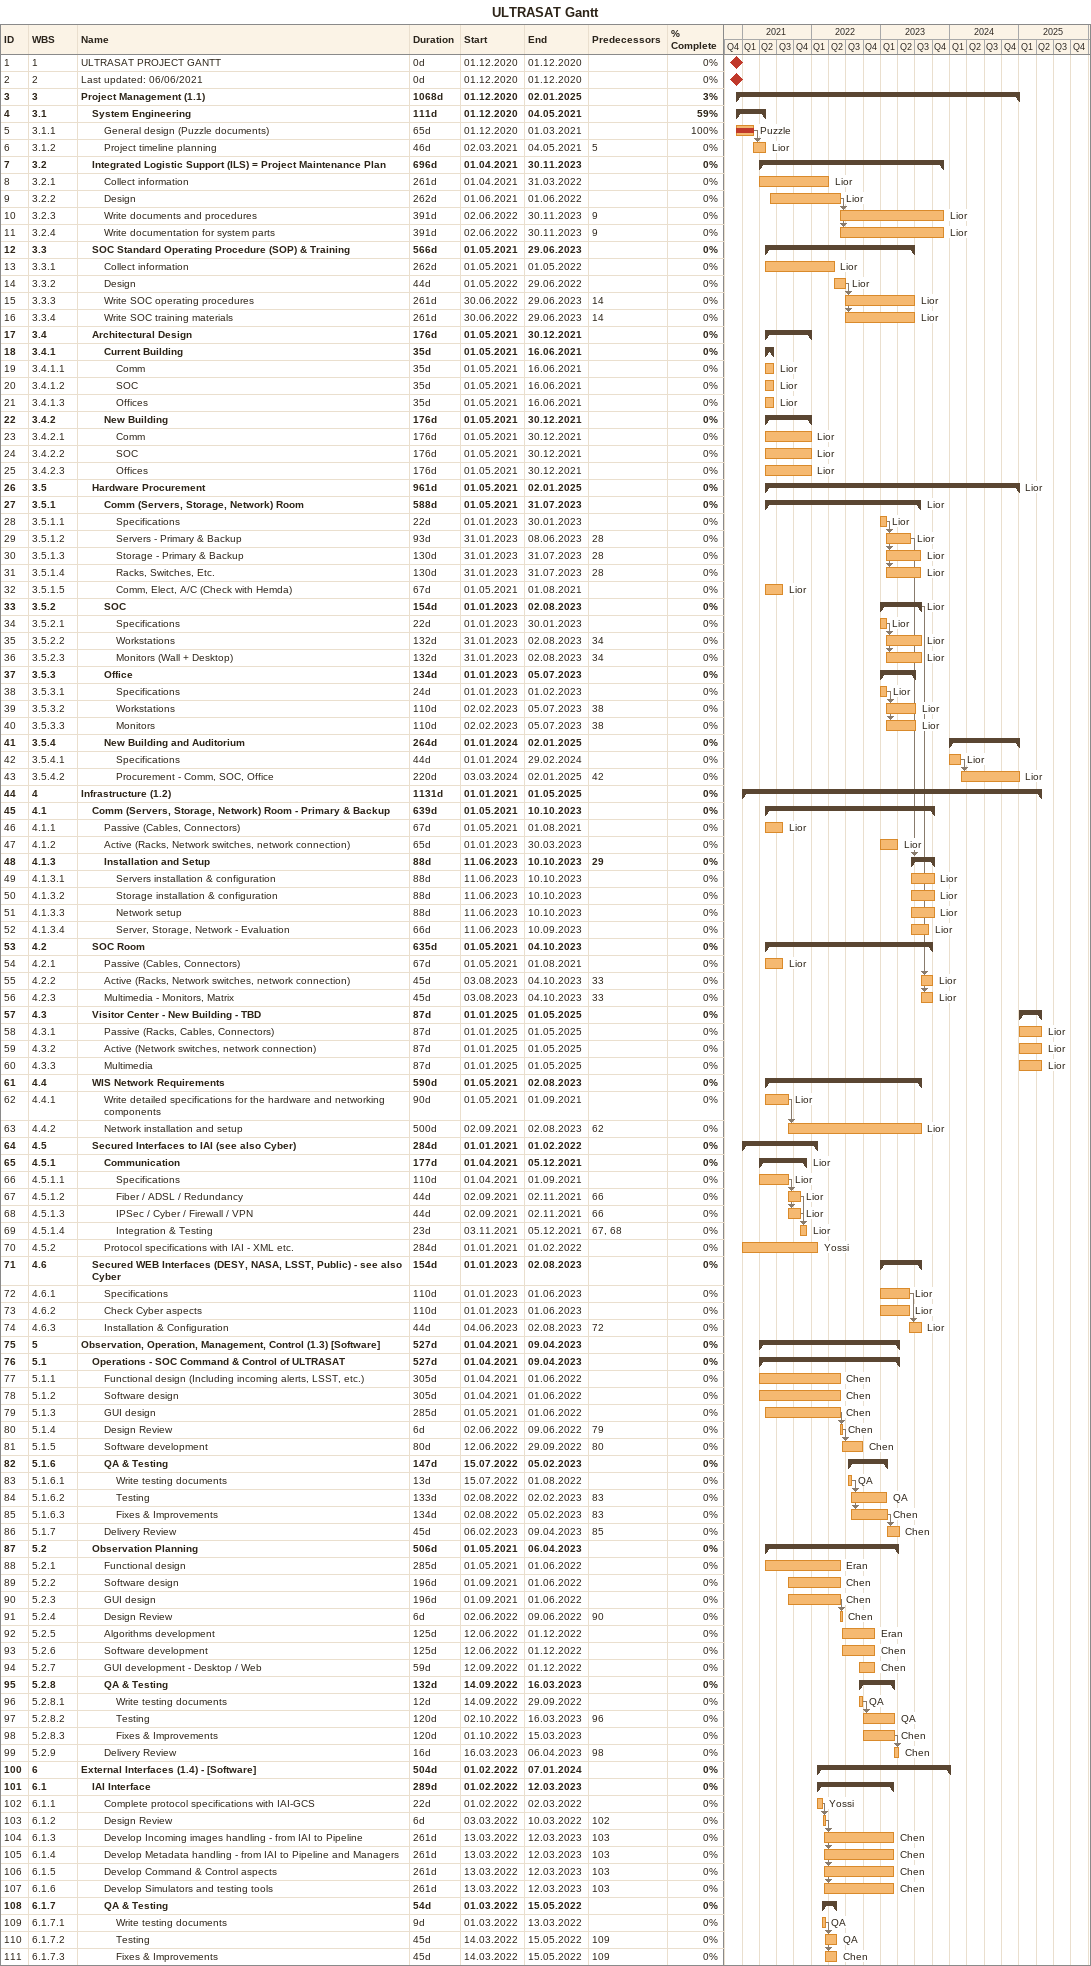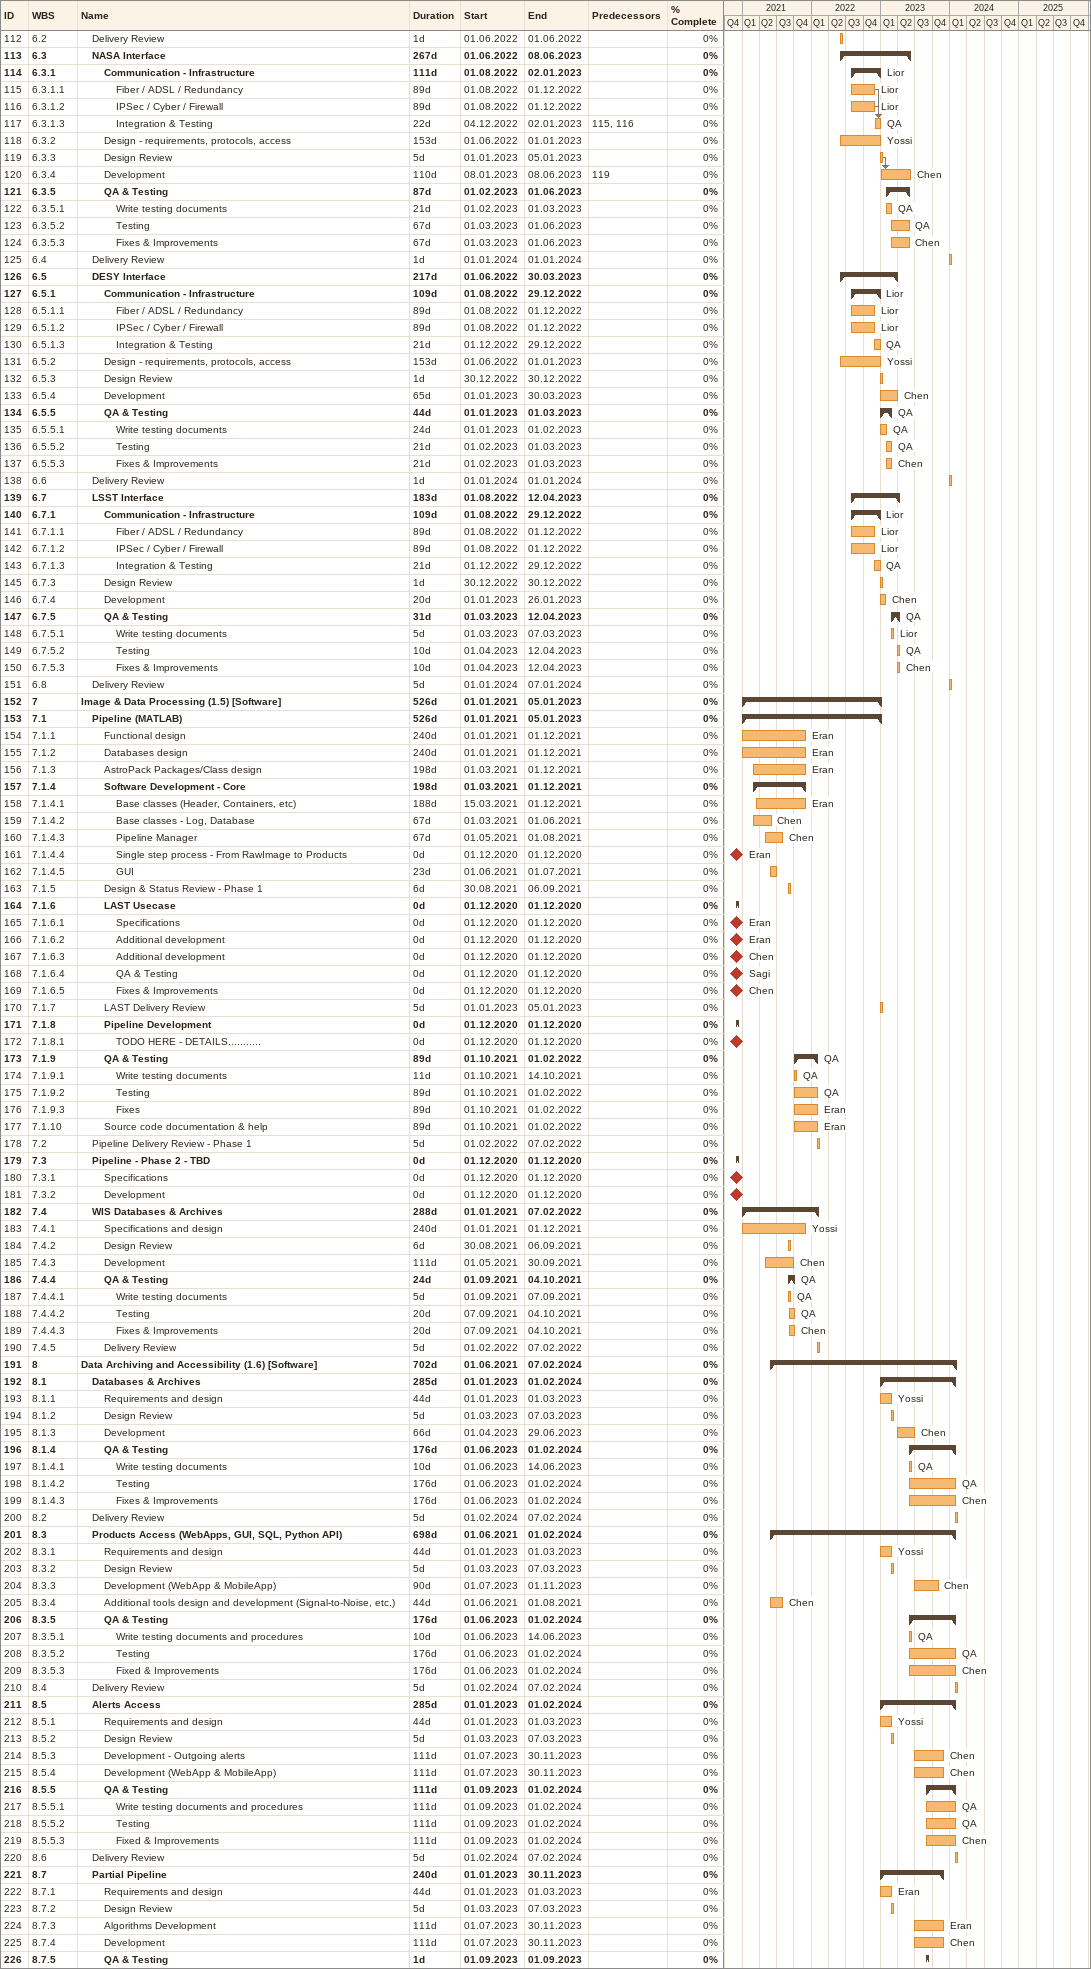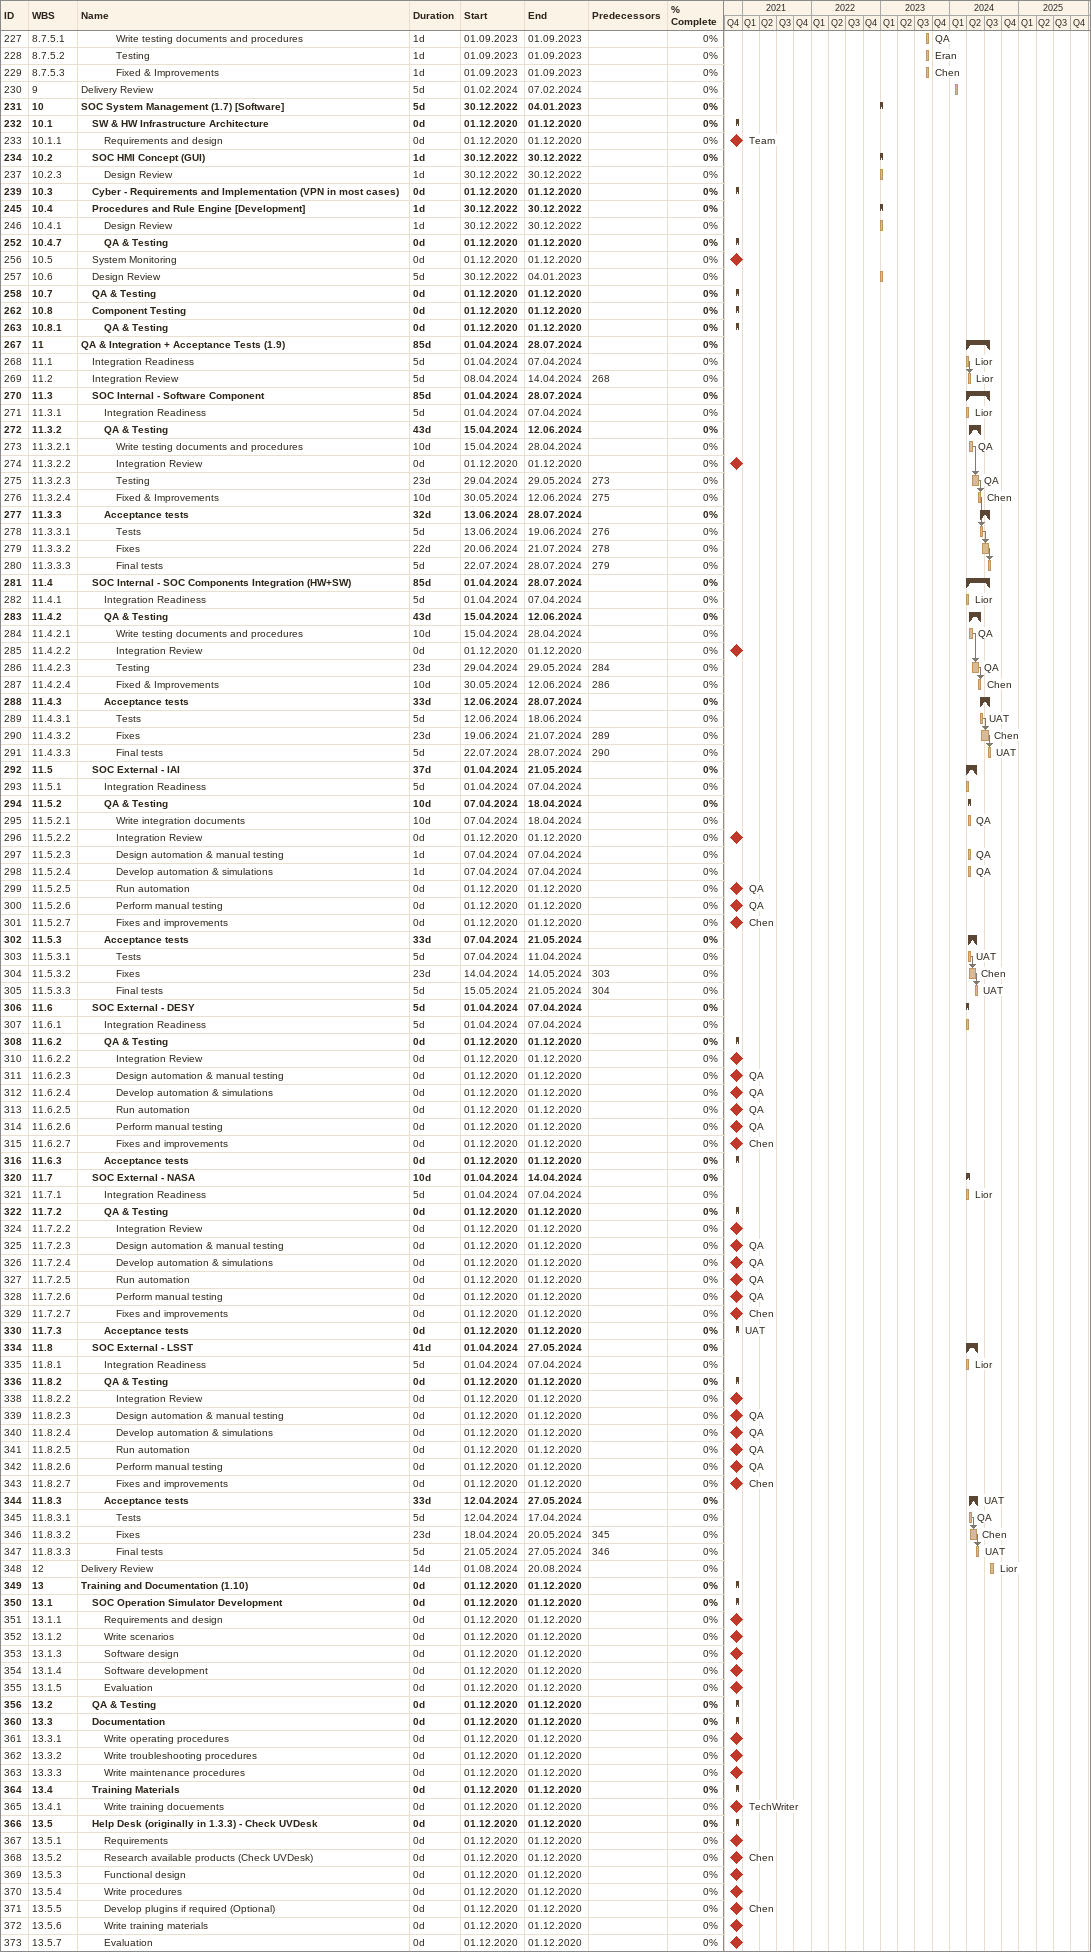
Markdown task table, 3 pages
ULTRASAT Gantt

| ID | WBS | Task | Duration | Start | Finish | Predecessors | Resources | % complete |
|---|---|---|---|---|---|---|---|---|
| 1 | 1 | ULTRASAT PROJECT GANTT | 0d | 2020-12-01 | 2020-12-01 |  |  | 0 |
| 2 | 2 | Last updated: 06/06/2021 | 0d | 2020-12-01 | 2020-12-01 |  |  | 0 |
| 3 | 3 | **Project Management (1.1)** | 1068d | 2020-12-01 | 2025-01-02 |  |  | 3 |
| 4 | 3.1 | **System Engineering** | 111d | 2020-12-01 | 2021-05-04 |  |  | 59 |
| 5 | 3.1.1 | General design (Puzzle documents) | 65d | 2020-12-01 | 2021-03-01 |  | Puzzle | 100 |
| 6 | 3.1.2 | Project timeline planning | 46d | 2021-03-02 | 2021-05-04 | 5 | Lior | 0 |
| 7 | 3.2 | **Integrated Logistic Support (ILS) = Project Maintenance Plan** | 696d | 2021-04-01 | 2023-11-30 |  |  | 0 |
| 8 | 3.2.1 | Collect information | 261d | 2021-04-01 | 2022-03-31 |  | Lior | 0 |
| 9 | 3.2.2 | Design | 262d | 2021-06-01 | 2022-06-01 |  | Lior | 0 |
| 10 | 3.2.3 | Write documents and procedures | 391d | 2022-06-02 | 2023-11-30 | 9 | Lior | 0 |
| 11 | 3.2.4 | Write documentation for system parts | 391d | 2022-06-02 | 2023-11-30 | 9 | Lior | 0 |
| 12 | 3.3 | **SOC Standard Operating Procedure (SOP) & Training** | 566d | 2021-05-01 | 2023-06-29 |  |  | 0 |
| 13 | 3.3.1 | Collect information | 262d | 2021-05-01 | 2022-05-01 |  | Lior | 0 |
| 14 | 3.3.2 | Design | 44d | 2022-05-01 | 2022-06-29 |  | Lior | 0 |
| 15 | 3.3.3 | Write SOC operating procedures | 261d | 2022-06-30 | 2023-06-29 | 14 | Lior | 0 |
| 16 | 3.3.4 | Write SOC training materials | 261d | 2022-06-30 | 2023-06-29 | 14 | Lior | 0 |
| 17 | 3.4 | **Architectural Design** | 176d | 2021-05-01 | 2021-12-30 |  |  | 0 |
| 18 | 3.4.1 | **Current Building** | 35d | 2021-05-01 | 2021-06-16 |  |  | 0 |
| 19 | 3.4.1.1 | Comm | 35d | 2021-05-01 | 2021-06-16 |  | Lior | 0 |
| 20 | 3.4.1.2 | SOC | 35d | 2021-05-01 | 2021-06-16 |  | Lior | 0 |
| 21 | 3.4.1.3 | Offices | 35d | 2021-05-01 | 2021-06-16 |  | Lior | 0 |
| 22 | 3.4.2 | **New Building** | 176d | 2021-05-01 | 2021-12-30 |  |  | 0 |
| 23 | 3.4.2.1 | Comm | 176d | 2021-05-01 | 2021-12-30 |  | Lior | 0 |
| 24 | 3.4.2.2 | SOC | 176d | 2021-05-01 | 2021-12-30 |  | Lior | 0 |
| 25 | 3.4.2.3 | Offices | 176d | 2021-05-01 | 2021-12-30 |  | Lior | 0 |
| 26 | 3.5 | **Hardware Procurement** | 961d | 2021-05-01 | 2025-01-02 |  | Lior | 0 |
| 27 | 3.5.1 | **Comm (Servers, Storage, Network) Room** | 588d | 2021-05-01 | 2023-07-31 |  | Lior | 0 |
| 28 | 3.5.1.1 | Specifications | 22d | 2023-01-01 | 2023-01-30 |  | Lior | 0 |
| 29 | 3.5.1.2 | Servers - Primary & Backup | 93d | 2023-01-31 | 2023-06-08 | 28 | Lior | 0 |
| 30 | 3.5.1.3 | Storage - Primary & Backup | 130d | 2023-01-31 | 2023-07-31 | 28 | Lior | 0 |
| 31 | 3.5.1.4 | Racks, Switches, Etc. | 130d | 2023-01-31 | 2023-07-31 | 28 | Lior | 0 |
| 32 | 3.5.1.5 | Comm, Elect, A/C (Check with Hemda) | 67d | 2021-05-01 | 2021-08-01 |  | Lior | 0 |
| 33 | 3.5.2 | **SOC** | 154d | 2023-01-01 | 2023-08-02 |  | Lior | 0 |
| 34 | 3.5.2.1 | Specifications | 22d | 2023-01-01 | 2023-01-30 |  | Lior | 0 |
| 35 | 3.5.2.2 | Workstations | 132d | 2023-01-31 | 2023-08-02 | 34 | Lior | 0 |
| 36 | 3.5.2.3 | Monitors (Wall + Desktop) | 132d | 2023-01-31 | 2023-08-02 | 34 | Lior | 0 |
| 37 | 3.5.3 | **Office** | 134d | 2023-01-01 | 2023-07-05 |  |  | 0 |
| 38 | 3.5.3.1 | Specifications | 24d | 2023-01-01 | 2023-02-01 |  | Lior | 0 |
| 39 | 3.5.3.2 | Workstations | 110d | 2023-02-02 | 2023-07-05 | 38 | Lior | 0 |
| 40 | 3.5.3.3 | Monitors | 110d | 2023-02-02 | 2023-07-05 | 38 | Lior | 0 |
| 41 | 3.5.4 | **New Building and Auditorium** | 264d | 2024-01-01 | 2025-01-02 |  |  | 0 |
| 42 | 3.5.4.1 | Specifications | 44d | 2024-01-01 | 2024-02-29 |  | Lior | 0 |
| 43 | 3.5.4.2 | Procurement - Comm, SOC, Office | 220d | 2024-03-03 | 2025-01-02 | 42 | Lior | 0 |
| 44 | 4 | **Infrastructure (1.2)** | 1131d | 2021-01-01 | 2025-05-01 |  |  | 0 |
| 45 | 4.1 | **Comm (Servers, Storage, Network) Room - Primary & Backup** | 639d | 2021-05-01 | 2023-10-10 |  |  | 0 |
| 46 | 4.1.1 | Passive (Cables, Connectors) | 67d | 2021-05-01 | 2021-08-01 |  | Lior | 0 |
| 47 | 4.1.2 | Active (Racks, Network switches, network connection) | 65d | 2023-01-01 | 2023-03-30 |  | Lior | 0 |
| 48 | 4.1.3 | **Installation and Setup** | 88d | 2023-06-11 | 2023-10-10 | 29 |  | 0 |
| 49 | 4.1.3.1 | Servers installation & configuration | 88d | 2023-06-11 | 2023-10-10 |  | Lior | 0 |
| 50 | 4.1.3.2 | Storage installation & configuration | 88d | 2023-06-11 | 2023-10-10 |  | Lior | 0 |
| 51 | 4.1.3.3 | Network setup | 88d | 2023-06-11 | 2023-10-10 |  | Lior | 0 |
| 52 | 4.1.3.4 | Server, Storage, Network - Evaluation | 66d | 2023-06-11 | 2023-09-10 |  | Lior | 0 |
| 53 | 4.2 | **SOC Room** | 635d | 2021-05-01 | 2023-10-04 |  |  | 0 |
| 54 | 4.2.1 | Passive (Cables, Connectors) | 67d | 2021-05-01 | 2021-08-01 |  | Lior | 0 |
| 55 | 4.2.2 | Active (Racks, Network switches, network connection) | 45d | 2023-08-03 | 2023-10-04 | 33 | Lior | 0 |
| 56 | 4.2.3 | Multimedia - Monitors, Matrix | 45d | 2023-08-03 | 2023-10-04 | 33 | Lior | 0 |
| 57 | 4.3 | **Visitor Center - New Building - TBD** | 87d | 2025-01-01 | 2025-05-01 |  |  | 0 |
| 58 | 4.3.1 | Passive (Racks, Cables, Connectors) | 87d | 2025-01-01 | 2025-05-01 |  | Lior | 0 |
| 59 | 4.3.2 | Active (Network switches, network connection) | 87d | 2025-01-01 | 2025-05-01 |  | Lior | 0 |
| 60 | 4.3.3 | Multimedia | 87d | 2025-01-01 | 2025-05-01 |  | Lior | 0 |
| 61 | 4.4 | **WIS Network Requirements** | 590d | 2021-05-01 | 2023-08-02 |  |  | 0 |
| 62 | 4.4.1 | Write detailed specifications for the hardware and networking components | 90d | 2021-05-01 | 2021-09-01 |  | Lior | 0 |
| 63 | 4.4.2 | Network installation and setup | 500d | 2021-09-02 | 2023-08-02 | 62 | Lior | 0 |
| 64 | 4.5 | **Secured Interfaces to IAI (see also Cyber)** | 284d | 2021-01-01 | 2022-02-01 |  |  | 0 |
| 65 | 4.5.1 | **Communication** | 177d | 2021-04-01 | 2021-12-05 |  | Lior | 0 |
| 66 | 4.5.1.1 | Specifications | 110d | 2021-04-01 | 2021-09-01 |  | Lior | 0 |
| 67 | 4.5.1.2 | Fiber / ADSL / Redundancy | 44d | 2021-09-02 | 2021-11-02 | 66 | Lior | 0 |
| 68 | 4.5.1.3 | IPSec / Cyber / Firewall / VPN | 44d | 2021-09-02 | 2021-11-02 | 66 | Lior | 0 |
| 69 | 4.5.1.4 | Integration & Testing | 23d | 2021-11-03 | 2021-12-05 | 67, 68 | Lior | 0 |
| 70 | 4.5.2 | Protocol specifications with IAI - XML etc. | 284d | 2021-01-01 | 2022-02-01 |  | Yossi | 0 |
| 71 | 4.6 | **Secured WEB Interfaces (DESY, NASA, LSST, Public) - see also Cyber** | 154d | 2023-01-01 | 2023-08-02 |  |  | 0 |
| 72 | 4.6.1 | Specifications | 110d | 2023-01-01 | 2023-06-01 |  | Lior | 0 |
| 73 | 4.6.2 | Check Cyber aspects | 110d | 2023-01-01 | 2023-06-01 |  | Lior | 0 |
| 74 | 4.6.3 | Installation & Configuration | 44d | 2023-06-04 | 2023-08-02 | 72 | Lior | 0 |
| 75 | 5 | **Observation, Operation, Management, Control (1.3) [Software]** | 527d | 2021-04-01 | 2023-04-09 |  |  | 0 |
| 76 | 5.1 | **Operations - SOC Command & Control of ULTRASAT** | 527d | 2021-04-01 | 2023-04-09 |  |  | 0 |
| 77 | 5.1.1 | Functional design (Including incoming alerts, LSST, etc.) | 305d | 2021-04-01 | 2022-06-01 |  | Chen | 0 |
| 78 | 5.1.2 | Software design | 305d | 2021-04-01 | 2022-06-01 |  | Chen | 0 |
| 79 | 5.1.3 | GUI design | 285d | 2021-05-01 | 2022-06-01 |  | Chen | 0 |
| 80 | 5.1.4 | Design Review | 6d | 2022-06-02 | 2022-06-09 | 79 | Chen | 0 |
| 81 | 5.1.5 | Software development | 80d | 2022-06-12 | 2022-09-29 | 80 | Chen | 0 |
| 82 | 5.1.6 | **QA & Testing** | 147d | 2022-07-15 | 2023-02-05 |  |  | 0 |
| 83 | 5.1.6.1 | Write testing documents | 13d | 2022-07-15 | 2022-08-01 |  | QA | 0 |
| 84 | 5.1.6.2 | Testing | 133d | 2022-08-02 | 2023-02-02 | 83 | QA | 0 |
| 85 | 5.1.6.3 | Fixes & Improvements | 134d | 2022-08-02 | 2023-02-05 | 83 | Chen | 0 |
| 86 | 5.1.7 | Delivery Review | 45d | 2023-02-06 | 2023-04-09 | 85 | Chen | 0 |
| 87 | 5.2 | **Observation Planning** | 506d | 2021-05-01 | 2023-04-06 |  |  | 0 |
| 88 | 5.2.1 | Functional design | 285d | 2021-05-01 | 2022-06-01 |  | Eran | 0 |
| 89 | 5.2.2 | Software design | 196d | 2021-09-01 | 2022-06-01 |  | Chen | 0 |
| 90 | 5.2.3 | GUI design | 196d | 2021-09-01 | 2022-06-01 |  | Chen | 0 |
| 91 | 5.2.4 | Design Review | 6d | 2022-06-02 | 2022-06-09 | 90 | Chen | 0 |
| 92 | 5.2.5 | Algorithms development | 125d | 2022-06-12 | 2022-12-01 |  | Eran | 0 |
| 93 | 5.2.6 | Software development | 125d | 2022-06-12 | 2022-12-01 |  | Chen | 0 |
| 94 | 5.2.7 | GUI development - Desktop / Web | 59d | 2022-09-12 | 2022-12-01 |  | Chen | 0 |
| 95 | 5.2.8 | **QA & Testing** | 132d | 2022-09-14 | 2023-03-16 |  |  | 0 |
| 96 | 5.2.8.1 | Write testing documents | 12d | 2022-09-14 | 2022-09-29 |  | QA | 0 |
| 97 | 5.2.8.2 | Testing | 120d | 2022-10-02 | 2023-03-16 | 96 | QA | 0 |
| 98 | 5.2.8.3 | Fixes & Improvements | 120d | 2022-10-01 | 2023-03-15 |  | Chen | 0 |
| 99 | 5.2.9 | Delivery Review | 16d | 2023-03-16 | 2023-04-06 | 98 | Chen | 0 |
| 100 | 6 | **External Interfaces (1.4) - [Software]** | 504d | 2022-02-01 | 2024-01-07 |  |  | 0 |
| 101 | 6.1 | **IAI Interface** | 289d | 2022-02-01 | 2023-03-12 |  |  | 0 |
| 102 | 6.1.1 | Complete protocol specifications with IAI-GCS | 22d | 2022-02-01 | 2022-03-02 |  | Yossi | 0 |
| 103 | 6.1.2 | Design Review | 6d | 2022-03-03 | 2022-03-10 | 102 |  | 0 |
| 104 | 6.1.3 | Develop Incoming images handling - from IAI to Pipeline | 261d | 2022-03-13 | 2023-03-12 | 103 | Chen | 0 |
| 105 | 6.1.4 | Develop Metadata handling - from IAI to Pipeline and Managers | 261d | 2022-03-13 | 2023-03-12 | 103 | Chen | 0 |
| 106 | 6.1.5 | Develop Command & Control aspects | 261d | 2022-03-13 | 2023-03-12 | 103 | Chen | 0 |
| 107 | 6.1.6 | Develop Simulators and testing tools | 261d | 2022-03-13 | 2023-03-12 | 103 | Chen | 0 |
| 108 | 6.1.7 | **QA & Testing** | 54d | 2022-03-01 | 2022-05-15 |  |  | 0 |
| 109 | 6.1.7.1 | Write testing documents | 9d | 2022-03-01 | 2022-03-13 |  | QA | 0 |
| 110 | 6.1.7.2 | Testing | 45d | 2022-03-14 | 2022-05-15 | 109 | QA | 0 |
| 111 | 6.1.7.3 | Fixes & Improvements | 45d | 2022-03-14 | 2022-05-15 | 109 | Chen | 0 |
| 112 | 6.2 | Delivery Review | 1d | 2022-06-01 | 2022-06-01 |  |  | 0 |
| 113 | 6.3 | **NASA Interface** | 267d | 2022-06-01 | 2023-06-08 |  |  | 0 |
| 114 | 6.3.1 | **Communication - Infrastructure** | 111d | 2022-08-01 | 2023-01-02 |  | Lior | 0 |
| 115 | 6.3.1.1 | Fiber / ADSL / Redundancy | 89d | 2022-08-01 | 2022-12-01 |  | Lior | 0 |
| 116 | 6.3.1.2 | IPSec / Cyber / Firewall | 89d | 2022-08-01 | 2022-12-01 |  | Lior | 0 |
| 117 | 6.3.1.3 | Integration & Testing | 22d | 2022-12-04 | 2023-01-02 | 115, 116 | QA | 0 |
| 118 | 6.3.2 | Design - requirements, protocols, access | 153d | 2022-06-01 | 2023-01-01 |  | Yossi | 0 |
| 119 | 6.3.3 | Design Review | 5d | 2023-01-01 | 2023-01-05 |  |  | 0 |
| 120 | 6.3.4 | Development | 110d | 2023-01-08 | 2023-06-08 | 119 | Chen | 0 |
| 121 | 6.3.5 | **QA & Testing** | 87d | 2023-02-01 | 2023-06-01 |  |  | 0 |
| 122 | 6.3.5.1 | Write testing documents | 21d | 2023-02-01 | 2023-03-01 |  | QA | 0 |
| 123 | 6.3.5.2 | Testing | 67d | 2023-03-01 | 2023-06-01 |  | QA | 0 |
| 124 | 6.3.5.3 | Fixes & Improvements | 67d | 2023-03-01 | 2023-06-01 |  | Chen | 0 |
| 125 | 6.4 | Delivery Review | 1d | 2024-01-01 | 2024-01-01 |  |  | 0 |
| 126 | 6.5 | **DESY Interface** | 217d | 2022-06-01 | 2023-03-30 |  |  | 0 |
| 127 | 6.5.1 | **Communication - Infrastructure** | 109d | 2022-08-01 | 2022-12-29 |  | Lior | 0 |
| 128 | 6.5.1.1 | Fiber / ADSL / Redundancy | 89d | 2022-08-01 | 2022-12-01 |  | Lior | 0 |
| 129 | 6.5.1.2 | IPSec / Cyber / Firewall | 89d | 2022-08-01 | 2022-12-01 |  | Lior | 0 |
| 130 | 6.5.1.3 | Integration & Testing | 21d | 2022-12-01 | 2022-12-29 |  | QA | 0 |
| 131 | 6.5.2 | Design - requirements, protocols, access | 153d | 2022-06-01 | 2023-01-01 |  | Yossi | 0 |
| 132 | 6.5.3 | Design Review | 1d | 2022-12-30 | 2022-12-30 |  |  | 0 |
| 133 | 6.5.4 | Development | 65d | 2023-01-01 | 2023-03-30 |  | Chen | 0 |
| 134 | 6.5.5 | **QA & Testing** | 44d | 2023-01-01 | 2023-03-01 |  | QA | 0 |
| 135 | 6.5.5.1 | Write testing documents | 24d | 2023-01-01 | 2023-02-01 |  | QA | 0 |
| 136 | 6.5.5.2 | Testing | 21d | 2023-02-01 | 2023-03-01 |  | QA | 0 |
| 137 | 6.5.5.3 | Fixes & Improvements | 21d | 2023-02-01 | 2023-03-01 |  | Chen | 0 |
| 138 | 6.6 | Delivery Review | 1d | 2024-01-01 | 2024-01-01 |  |  | 0 |
| 139 | 6.7 | **LSST Interface** | 183d | 2022-08-01 | 2023-04-12 |  |  | 0 |
| 140 | 6.7.1 | **Communication - Infrastructure** | 109d | 2022-08-01 | 2022-12-29 |  | Lior | 0 |
| 141 | 6.7.1.1 | Fiber / ADSL / Redundancy | 89d | 2022-08-01 | 2022-12-01 |  | Lior | 0 |
| 142 | 6.7.1.2 | IPSec / Cyber / Firewall | 89d | 2022-08-01 | 2022-12-01 |  | Lior | 0 |
| 143 | 6.7.1.3 | Integration & Testing | 21d | 2022-12-01 | 2022-12-29 |  | QA | 0 |
| 145 | 6.7.3 | Design Review | 1d | 2022-12-30 | 2022-12-30 |  |  | 0 |
| 146 | 6.7.4 | Development | 20d | 2023-01-01 | 2023-01-26 |  | Chen | 0 |
| 147 | 6.7.5 | **QA & Testing** | 31d | 2023-03-01 | 2023-04-12 |  | QA | 0 |
| 148 | 6.7.5.1 | Write testing documents | 5d | 2023-03-01 | 2023-03-07 |  | Lior | 0 |
| 149 | 6.7.5.2 | Testing | 10d | 2023-04-01 | 2023-04-12 |  | QA | 0 |
| 150 | 6.7.5.3 | Fixes & Improvements | 10d | 2023-04-01 | 2023-04-12 |  | Chen | 0 |
| 151 | 6.8 | Delivery Review | 5d | 2024-01-01 | 2024-01-07 |  |  | 0 |
| 152 | 7 | **Image & Data Processing (1.5) [Software]** | 526d | 2021-01-01 | 2023-01-05 |  |  | 0 |
| 153 | 7.1 | **Pipeline (MATLAB)** | 526d | 2021-01-01 | 2023-01-05 |  |  | 0 |
| 154 | 7.1.1 | Functional design | 240d | 2021-01-01 | 2021-12-01 |  | Eran | 0 |
| 155 | 7.1.2 | Databases design | 240d | 2021-01-01 | 2021-12-01 |  | Eran | 0 |
| 156 | 7.1.3 | AstroPack Packages/Class design | 198d | 2021-03-01 | 2021-12-01 |  | Eran | 0 |
| 157 | 7.1.4 | **Software Development - Core** | 198d | 2021-03-01 | 2021-12-01 |  |  | 0 |
| 158 | 7.1.4.1 | Base classes (Header, Containers, etc) | 188d | 2021-03-15 | 2021-12-01 |  | Eran | 0 |
| 159 | 7.1.4.2 | Base classes - Log, Database | 67d | 2021-03-01 | 2021-06-01 |  | Chen | 0 |
| 160 | 7.1.4.3 | Pipeline Manager | 67d | 2021-05-01 | 2021-08-01 |  | Chen | 0 |
| 161 | 7.1.4.4 | Single step process - From RawImage to Products | 0d | 2020-12-01 | 2020-12-01 |  | Eran | 0 |
| 162 | 7.1.4.5 | GUI | 23d | 2021-06-01 | 2021-07-01 |  |  | 0 |
| 163 | 7.1.5 | Design & Status Review - Phase 1 | 6d | 2021-08-30 | 2021-09-06 |  |  | 0 |
| 164 | 7.1.6 | **LAST Usecase** | 0d | 2020-12-01 | 2020-12-01 |  |  | 0 |
| 165 | 7.1.6.1 | Specifications | 0d | 2020-12-01 | 2020-12-01 |  | Eran | 0 |
| 166 | 7.1.6.2 | Additional development | 0d | 2020-12-01 | 2020-12-01 |  | Eran | 0 |
| 167 | 7.1.6.3 | Additional development | 0d | 2020-12-01 | 2020-12-01 |  | Chen | 0 |
| 168 | 7.1.6.4 | QA & Testing | 0d | 2020-12-01 | 2020-12-01 |  | Sagi | 0 |
| 169 | 7.1.6.5 | Fixes & Improvements | 0d | 2020-12-01 | 2020-12-01 |  | Chen | 0 |
| 170 | 7.1.7 | LAST Delivery Review | 5d | 2023-01-01 | 2023-01-05 |  |  | 0 |
| 171 | 7.1.8 | **Pipeline Development** | 0d | 2020-12-01 | 2020-12-01 |  |  | 0 |
| 172 | 7.1.8.1 | TODO HERE - DETAILS........... | 0d | 2020-12-01 | 2020-12-01 |  |  | 0 |
| 173 | 7.1.9 | **QA & Testing** | 89d | 2021-10-01 | 2022-02-01 |  | QA | 0 |
| 174 | 7.1.9.1 | Write testing documents | 11d | 2021-10-01 | 2021-10-14 |  | QA | 0 |
| 175 | 7.1.9.2 | Testing | 89d | 2021-10-01 | 2022-02-01 |  | QA | 0 |
| 176 | 7.1.9.3 | Fixes | 89d | 2021-10-01 | 2022-02-01 |  | Eran | 0 |
| 177 | 7.1.10 | Source code documentation & help | 89d | 2021-10-01 | 2022-02-01 |  | Eran | 0 |
| 178 | 7.2 | Pipeline Delivery Review - Phase 1 | 5d | 2022-02-01 | 2022-02-07 |  |  | 0 |
| 179 | 7.3 | **Pipeline - Phase 2 - TBD** | 0d | 2020-12-01 | 2020-12-01 |  |  | 0 |
| 180 | 7.3.1 | Specifications | 0d | 2020-12-01 | 2020-12-01 |  |  | 0 |
| 181 | 7.3.2 | Development | 0d | 2020-12-01 | 2020-12-01 |  |  | 0 |
| 182 | 7.4 | **WIS Databases & Archives** | 288d | 2021-01-01 | 2022-02-07 |  |  | 0 |
| 183 | 7.4.1 | Specifications and design | 240d | 2021-01-01 | 2021-12-01 |  | Yossi | 0 |
| 184 | 7.4.2 | Design Review | 6d | 2021-08-30 | 2021-09-06 |  |  | 0 |
| 185 | 7.4.3 | Development | 111d | 2021-05-01 | 2021-09-30 |  | Chen | 0 |
| 186 | 7.4.4 | **QA & Testing** | 24d | 2021-09-01 | 2021-10-04 |  | QA | 0 |
| 187 | 7.4.4.1 | Write testing documents | 5d | 2021-09-01 | 2021-09-07 |  | QA | 0 |
| 188 | 7.4.4.2 | Testing | 20d | 2021-09-07 | 2021-10-04 |  | QA | 0 |
| 189 | 7.4.4.3 | Fixes & Improvements | 20d | 2021-09-07 | 2021-10-04 |  | Chen | 0 |
| 190 | 7.4.5 | Delivery Review | 5d | 2022-02-01 | 2022-02-07 |  |  | 0 |
| 191 | 8 | **Data Archiving and Accessibility (1.6) [Software]** | 702d | 2021-06-01 | 2024-02-07 |  |  | 0 |
| 192 | 8.1 | **Databases & Archives** | 285d | 2023-01-01 | 2024-02-01 |  |  | 0 |
| 193 | 8.1.1 | Requirements and design | 44d | 2023-01-01 | 2023-03-01 |  | Yossi | 0 |
| 194 | 8.1.2 | Design Review | 5d | 2023-03-01 | 2023-03-07 |  |  | 0 |
| 195 | 8.1.3 | Development | 66d | 2023-04-01 | 2023-06-29 |  | Chen | 0 |
| 196 | 8.1.4 | **QA & Testing** | 176d | 2023-06-01 | 2024-02-01 |  |  | 0 |
| 197 | 8.1.4.1 | Write testing documents | 10d | 2023-06-01 | 2023-06-14 |  | QA | 0 |
| 198 | 8.1.4.2 | Testing | 176d | 2023-06-01 | 2024-02-01 |  | QA | 0 |
| 199 | 8.1.4.3 | Fixes & Improvements | 176d | 2023-06-01 | 2024-02-01 |  | Chen | 0 |
| 200 | 8.2 | Delivery Review | 5d | 2024-02-01 | 2024-02-07 |  |  | 0 |
| 201 | 8.3 | **Products Access (WebApps, GUI, SQL, Python API)** | 698d | 2021-06-01 | 2024-02-01 |  |  | 0 |
| 202 | 8.3.1 | Requirements and design | 44d | 2023-01-01 | 2023-03-01 |  | Yossi | 0 |
| 203 | 8.3.2 | Design Review | 5d | 2023-03-01 | 2023-03-07 |  |  | 0 |
| 204 | 8.3.3 | Development (WebApp & MobileApp) | 90d | 2023-07-01 | 2023-11-01 |  | Chen | 0 |
| 205 | 8.3.4 | Additional tools design and development (Signal-to-Noise, etc.) | 44d | 2021-06-01 | 2021-08-01 |  | Chen | 0 |
| 206 | 8.3.5 | **QA & Testing** | 176d | 2023-06-01 | 2024-02-01 |  |  | 0 |
| 207 | 8.3.5.1 | Write testing documents and procedures | 10d | 2023-06-01 | 2023-06-14 |  | QA | 0 |
| 208 | 8.3.5.2 | Testing | 176d | 2023-06-01 | 2024-02-01 |  | QA | 0 |
| 209 | 8.3.5.3 | Fixed & Improvements | 176d | 2023-06-01 | 2024-02-01 |  | Chen | 0 |
| 210 | 8.4 | Delivery Review | 5d | 2024-02-01 | 2024-02-07 |  |  | 0 |
| 211 | 8.5 | **Alerts Access** | 285d | 2023-01-01 | 2024-02-01 |  |  | 0 |
| 212 | 8.5.1 | Requirements and design | 44d | 2023-01-01 | 2023-03-01 |  | Yossi | 0 |
| 213 | 8.5.2 | Design Review | 5d | 2023-03-01 | 2023-03-07 |  |  | 0 |
| 214 | 8.5.3 | Development - Outgoing alerts | 111d | 2023-07-01 | 2023-11-30 |  | Chen | 0 |
| 215 | 8.5.4 | Development (WebApp & MobileApp) | 111d | 2023-07-01 | 2023-11-30 |  | Chen | 0 |
| 216 | 8.5.5 | **QA & Testing** | 111d | 2023-09-01 | 2024-02-01 |  |  | 0 |
| 217 | 8.5.5.1 | Write testing documents and procedures | 111d | 2023-09-01 | 2024-02-01 |  | QA | 0 |
| 218 | 8.5.5.2 | Testing | 111d | 2023-09-01 | 2024-02-01 |  | QA | 0 |
| 219 | 8.5.5.3 | Fixed & Improvements | 111d | 2023-09-01 | 2024-02-01 |  | Chen | 0 |
| 220 | 8.6 | Delivery Review | 5d | 2024-02-01 | 2024-02-07 |  |  | 0 |
| 221 | 8.7 | **Partial Pipeline** | 240d | 2023-01-01 | 2023-11-30 |  |  | 0 |
| 222 | 8.7.1 | Requirements and design | 44d | 2023-01-01 | 2023-03-01 |  | Eran | 0 |
| 223 | 8.7.2 | Design Review | 5d | 2023-03-01 | 2023-03-07 |  |  | 0 |
| 224 | 8.7.3 | Algorithms Development | 111d | 2023-07-01 | 2023-11-30 |  | Eran | 0 |
| 225 | 8.7.4 | Development | 111d | 2023-07-01 | 2023-11-30 |  | Chen | 0 |
| 226 | 8.7.5 | **QA & Testing** | 1d | 2023-09-01 | 2023-09-01 |  |  | 0 |
| 227 | 8.7.5.1 | Write testing documents and procedures | 1d | 2023-09-01 | 2023-09-01 |  | QA | 0 |
| 228 | 8.7.5.2 | Testing | 1d | 2023-09-01 | 2023-09-01 |  | Eran | 0 |
| 229 | 8.7.5.3 | Fixed & Improvements | 1d | 2023-09-01 | 2023-09-01 |  | Chen | 0 |
| 230 | 9 | Delivery Review | 5d | 2024-02-01 | 2024-02-07 |  |  | 0 |
| 231 | 10 | **SOC System Management (1.7) [Software]** | 5d | 2022-12-30 | 2023-01-04 |  |  | 0 |
| 232 | 10.1 | **SW & HW Infrastructure Architecture** | 0d | 2020-12-01 | 2020-12-01 |  |  | 0 |
| 233 | 10.1.1 | Requirements and design | 0d | 2020-12-01 | 2020-12-01 |  | Team | 0 |
| 234 | 10.2 | **SOC HMI Concept (GUI)** | 1d | 2022-12-30 | 2022-12-30 |  |  | 0 |
| 237 | 10.2.3 | Design Review | 1d | 2022-12-30 | 2022-12-30 |  |  | 0 |
| 239 | 10.3 | **Cyber - Requirements and Implementation (VPN in most cases)** | 0d | 2020-12-01 | 2020-12-01 |  |  | 0 |
| 245 | 10.4 | **Procedures and Rule Engine [Development]** | 1d | 2022-12-30 | 2022-12-30 |  |  | 0 |
| 246 | 10.4.1 | Design Review | 1d | 2022-12-30 | 2022-12-30 |  |  | 0 |
| 252 | 10.4.7 | **QA & Testing** | 0d | 2020-12-01 | 2020-12-01 |  |  | 0 |
| 256 | 10.5 | System Monitoring | 0d | 2020-12-01 | 2020-12-01 |  |  | 0 |
| 257 | 10.6 | Design Review | 5d | 2022-12-30 | 2023-01-04 |  |  | 0 |
| 258 | 10.7 | **QA & Testing** | 0d | 2020-12-01 | 2020-12-01 |  |  | 0 |
| 262 | 10.8 | **Component Testing** | 0d | 2020-12-01 | 2020-12-01 |  |  | 0 |
| 263 | 10.8.1 | **QA & Testing** | 0d | 2020-12-01 | 2020-12-01 |  |  | 0 |
| 267 | 11 | **QA & Integration + Acceptance Tests (1.9)** | 85d | 2024-04-01 | 2024-07-28 |  |  | 0 |
| 268 | 11.1 | Integration Readiness | 5d | 2024-04-01 | 2024-04-07 |  | Lior | 0 |
| 269 | 11.2 | Integration Review | 5d | 2024-04-08 | 2024-04-14 | 268 | Lior | 0 |
| 270 | 11.3 | **SOC Internal - Software Component** | 85d | 2024-04-01 | 2024-07-28 |  |  | 0 |
| 271 | 11.3.1 | Integration Readiness | 5d | 2024-04-01 | 2024-04-07 |  | Lior | 0 |
| 272 | 11.3.2 | **QA & Testing** | 43d | 2024-04-15 | 2024-06-12 |  |  | 0 |
| 273 | 11.3.2.1 | Write testing documents and procedures | 10d | 2024-04-15 | 2024-04-28 |  | QA | 0 |
| 274 | 11.3.2.2 | Integration Review | 0d | 2020-12-01 | 2020-12-01 |  |  | 0 |
| 275 | 11.3.2.3 | Testing | 23d | 2024-04-29 | 2024-05-29 | 273 | QA | 0 |
| 276 | 11.3.2.4 | Fixed & Improvements | 10d | 2024-05-30 | 2024-06-12 | 275 | Chen | 0 |
| 277 | 11.3.3 | **Acceptance tests** | 32d | 2024-06-13 | 2024-07-28 |  |  | 0 |
| 278 | 11.3.3.1 | Tests | 5d | 2024-06-13 | 2024-06-19 | 276 |  | 0 |
| 279 | 11.3.3.2 | Fixes | 22d | 2024-06-20 | 2024-07-21 | 278 |  | 0 |
| 280 | 11.3.3.3 | Final tests | 5d | 2024-07-22 | 2024-07-28 | 279 |  | 0 |
| 281 | 11.4 | **SOC Internal - SOC Components Integration (HW+SW)** | 85d | 2024-04-01 | 2024-07-28 |  |  | 0 |
| 282 | 11.4.1 | Integration Readiness | 5d | 2024-04-01 | 2024-04-07 |  | Lior | 0 |
| 283 | 11.4.2 | **QA & Testing** | 43d | 2024-04-15 | 2024-06-12 |  |  | 0 |
| 284 | 11.4.2.1 | Write testing documents and procedures | 10d | 2024-04-15 | 2024-04-28 |  | QA | 0 |
| 285 | 11.4.2.2 | Integration Review | 0d | 2020-12-01 | 2020-12-01 |  |  | 0 |
| 286 | 11.4.2.3 | Testing | 23d | 2024-04-29 | 2024-05-29 | 284 | QA | 0 |
| 287 | 11.4.2.4 | Fixed & Improvements | 10d | 2024-05-30 | 2024-06-12 | 286 | Chen | 0 |
| 288 | 11.4.3 | **Acceptance tests** | 33d | 2024-06-12 | 2024-07-28 |  |  | 0 |
| 289 | 11.4.3.1 | Tests | 5d | 2024-06-12 | 2024-06-18 |  | UAT | 0 |
| 290 | 11.4.3.2 | Fixes | 23d | 2024-06-19 | 2024-07-21 | 289 | Chen | 0 |
| 291 | 11.4.3.3 | Final tests | 5d | 2024-07-22 | 2024-07-28 | 290 | UAT | 0 |
| 292 | 11.5 | **SOC External - IAI** | 37d | 2024-04-01 | 2024-05-21 |  |  | 0 |
| 293 | 11.5.1 | Integration Readiness | 5d | 2024-04-01 | 2024-04-07 |  |  | 0 |
| 294 | 11.5.2 | **QA & Testing** | 10d | 2024-04-07 | 2024-04-18 |  |  | 0 |
| 295 | 11.5.2.1 | Write integration documents | 10d | 2024-04-07 | 2024-04-18 |  | QA | 0 |
| 296 | 11.5.2.2 | Integration Review | 0d | 2020-12-01 | 2020-12-01 |  |  | 0 |
| 297 | 11.5.2.3 | Design automation & manual testing | 1d | 2024-04-07 | 2024-04-07 |  | QA | 0 |
| 298 | 11.5.2.4 | Develop automation & simulations | 1d | 2024-04-07 | 2024-04-07 |  | QA | 0 |
| 299 | 11.5.2.5 | Run automation | 0d | 2020-12-01 | 2020-12-01 |  | QA | 0 |
| 300 | 11.5.2.6 | Perform manual testing | 0d | 2020-12-01 | 2020-12-01 |  | QA | 0 |
| 301 | 11.5.2.7 | Fixes and improvements | 0d | 2020-12-01 | 2020-12-01 |  | Chen | 0 |
| 302 | 11.5.3 | **Acceptance tests** | 33d | 2024-04-07 | 2024-05-21 |  |  | 0 |
| 303 | 11.5.3.1 | Tests | 5d | 2024-04-07 | 2024-04-11 |  | UAT | 0 |
| 304 | 11.5.3.2 | Fixes | 23d | 2024-04-14 | 2024-05-14 | 303 | Chen | 0 |
| 305 | 11.5.3.3 | Final tests | 5d | 2024-05-15 | 2024-05-21 | 304 | UAT | 0 |
| 306 | 11.6 | **SOC External - DESY** | 5d | 2024-04-01 | 2024-04-07 |  |  | 0 |
| 307 | 11.6.1 | Integration Readiness | 5d | 2024-04-01 | 2024-04-07 |  |  | 0 |
| 308 | 11.6.2 | **QA & Testing** | 0d | 2020-12-01 | 2020-12-01 |  |  | 0 |
| 310 | 11.6.2.2 | Integration Review | 0d | 2020-12-01 | 2020-12-01 |  |  | 0 |
| 311 | 11.6.2.3 | Design automation & manual testing | 0d | 2020-12-01 | 2020-12-01 |  | QA | 0 |
| 312 | 11.6.2.4 | Develop automation & simulations | 0d | 2020-12-01 | 2020-12-01 |  | QA | 0 |
| 313 | 11.6.2.5 | Run automation | 0d | 2020-12-01 | 2020-12-01 |  | QA | 0 |
| 314 | 11.6.2.6 | Perform manual testing | 0d | 2020-12-01 | 2020-12-01 |  | QA | 0 |
| 315 | 11.6.2.7 | Fixes and improvements | 0d | 2020-12-01 | 2020-12-01 |  | Chen | 0 |
| 316 | 11.6.3 | **Acceptance tests** | 0d | 2020-12-01 | 2020-12-01 |  |  | 0 |
| 320 | 11.7 | **SOC External - NASA** | 10d | 2024-04-01 | 2024-04-14 |  |  | 0 |
| 321 | 11.7.1 | Integration Readiness | 5d | 2024-04-01 | 2024-04-07 |  | Lior | 0 |
| 322 | 11.7.2 | **QA & Testing** | 0d | 2020-12-01 | 2020-12-01 |  |  | 0 |
| 324 | 11.7.2.2 | Integration Review | 0d | 2020-12-01 | 2020-12-01 |  |  | 0 |
| 325 | 11.7.2.3 | Design automation & manual testing | 0d | 2020-12-01 | 2020-12-01 |  | QA | 0 |
| 326 | 11.7.2.4 | Develop automation & simulations | 0d | 2020-12-01 | 2020-12-01 |  | QA | 0 |
| 327 | 11.7.2.5 | Run automation | 0d | 2020-12-01 | 2020-12-01 |  | QA | 0 |
| 328 | 11.7.2.6 | Perform manual testing | 0d | 2020-12-01 | 2020-12-01 |  | QA | 0 |
| 329 | 11.7.2.7 | Fixes and improvements | 0d | 2020-12-01 | 2020-12-01 |  | Chen | 0 |
| 330 | 11.7.3 | **Acceptance tests** | 0d | 2020-12-01 | 2020-12-01 |  | UAT | 0 |
| 334 | 11.8 | **SOC External - LSST** | 41d | 2024-04-01 | 2024-05-27 |  |  | 0 |
| 335 | 11.8.1 | Integration Readiness | 5d | 2024-04-01 | 2024-04-07 |  | Lior | 0 |
| 336 | 11.8.2 | **QA & Testing** | 0d | 2020-12-01 | 2020-12-01 |  |  | 0 |
| 338 | 11.8.2.2 | Integration Review | 0d | 2020-12-01 | 2020-12-01 |  |  | 0 |
| 339 | 11.8.2.3 | Design automation & manual testing | 0d | 2020-12-01 | 2020-12-01 |  | QA | 0 |
| 340 | 11.8.2.4 | Develop automation & simulations | 0d | 2020-12-01 | 2020-12-01 |  | QA | 0 |
| 341 | 11.8.2.5 | Run automation | 0d | 2020-12-01 | 2020-12-01 |  | QA | 0 |
| 342 | 11.8.2.6 | Perform manual testing | 0d | 2020-12-01 | 2020-12-01 |  | QA | 0 |
| 343 | 11.8.2.7 | Fixes and improvements | 0d | 2020-12-01 | 2020-12-01 |  | Chen | 0 |
| 344 | 11.8.3 | **Acceptance tests** | 33d | 2024-04-12 | 2024-05-27 |  | UAT | 0 |
| 345 | 11.8.3.1 | Tests | 5d | 2024-04-12 | 2024-04-17 |  | QA | 0 |
| 346 | 11.8.3.2 | Fixes | 23d | 2024-04-18 | 2024-05-20 | 345 | Chen | 0 |
| 347 | 11.8.3.3 | Final tests | 5d | 2024-05-21 | 2024-05-27 | 346 | UAT | 0 |
| 348 | 12 | Delivery Review | 14d | 2024-08-01 | 2024-08-20 |  | Lior | 0 |
| 349 | 13 | **Training and Documentation (1.10)** | 0d | 2020-12-01 | 2020-12-01 |  |  | 0 |
| 350 | 13.1 | **SOC Operation Simulator Development** | 0d | 2020-12-01 | 2020-12-01 |  |  | 0 |
| 351 | 13.1.1 | Requirements and design | 0d | 2020-12-01 | 2020-12-01 |  |  | 0 |
| 352 | 13.1.2 | Write scenarios | 0d | 2020-12-01 | 2020-12-01 |  |  | 0 |
| 353 | 13.1.3 | Software design | 0d | 2020-12-01 | 2020-12-01 |  |  | 0 |
| 354 | 13.1.4 | Software development | 0d | 2020-12-01 | 2020-12-01 |  |  | 0 |
| 355 | 13.1.5 | Evaluation | 0d | 2020-12-01 | 2020-12-01 |  |  | 0 |
| 356 | 13.2 | **QA & Testing** | 0d | 2020-12-01 | 2020-12-01 |  |  | 0 |
| 360 | 13.3 | **Documentation** | 0d | 2020-12-01 | 2020-12-01 |  |  | 0 |
| 361 | 13.3.1 | Write operating procedures | 0d | 2020-12-01 | 2020-12-01 |  |  | 0 |
| 362 | 13.3.2 | Write troubleshooting procedures | 0d | 2020-12-01 | 2020-12-01 |  |  | 0 |
| 363 | 13.3.3 | Write maintenance procedures | 0d | 2020-12-01 | 2020-12-01 |  |  | 0 |
| 364 | 13.4 | **Training Materials** | 0d | 2020-12-01 | 2020-12-01 |  |  | 0 |
| 365 | 13.4.1 | Write training docuements | 0d | 2020-12-01 | 2020-12-01 |  | TechWriter | 0 |
| 366 | 13.5 | **Help Desk (originally in 1.3.3) - Check UVDesk** | 0d | 2020-12-01 | 2020-12-01 |  |  | 0 |
| 367 | 13.5.1 | Requirements | 0d | 2020-12-01 | 2020-12-01 |  |  | 0 |
| 368 | 13.5.2 | Research available products (Check UVDesk) | 0d | 2020-12-01 | 2020-12-01 |  | Chen | 0 |
| 369 | 13.5.3 | Functional design | 0d | 2020-12-01 | 2020-12-01 |  |  | 0 |
| 370 | 13.5.4 | Write procedures | 0d | 2020-12-01 | 2020-12-01 |  |  | 0 |
| 371 | 13.5.5 | Develop plugins if required (Optional) | 0d | 2020-12-01 | 2020-12-01 |  | Chen | 0 |
| 372 | 13.5.6 | Write training materials | 0d | 2020-12-01 | 2020-12-01 |  |  | 0 |
| 373 | 13.5.7 | Evaluation | 0d | 2020-12-01 | 2020-12-01 |  |  | 0 |
